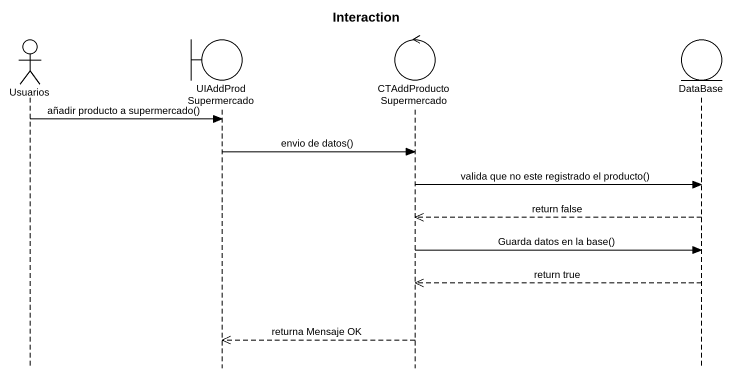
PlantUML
@startuml
title Interaction
hide footbox
actor Usuarios
boundary UIAddProdSupermercado
control CTAddProductoSupermercado
entity "DataBase" as DataBase_

Usuarios -> UIAddProdSupermercado : añadir producto a supermercado()
UIAddProdSupermercado -> CTAddProductoSupermercado : envio de datos()
CTAddProductoSupermercado -> DataBase_ : valida que no este registrado el producto()
DataBase_ -->> CTAddProductoSupermercado : return false
CTAddProductoSupermercado -> DataBase_ : Guarda datos en la base()
DataBase_ -->> CTAddProductoSupermercado : return true
CTAddProductoSupermercado -->> UIAddProdSupermercado : returna Mensaje OK
@enduml
